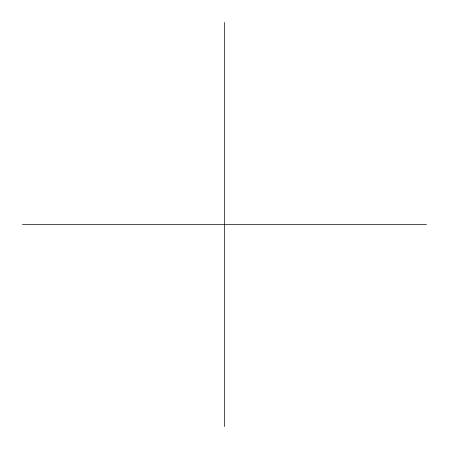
<?xml version="1.0" encoding="UTF-8"?>
<svg xmlns="http://www.w3.org/2000/svg" width="449" height="449" viewBox="0 0 449 449"><rect width="100%" height="100%" fill="white"/><g stroke="black" fill="none" stroke-linecap="round" stroke-linejoin="round"><path stroke-width="0.67" d="M22.45 224.5L426.55 224.5M224.5 22.45L224.5 426.55"/></g></svg>
